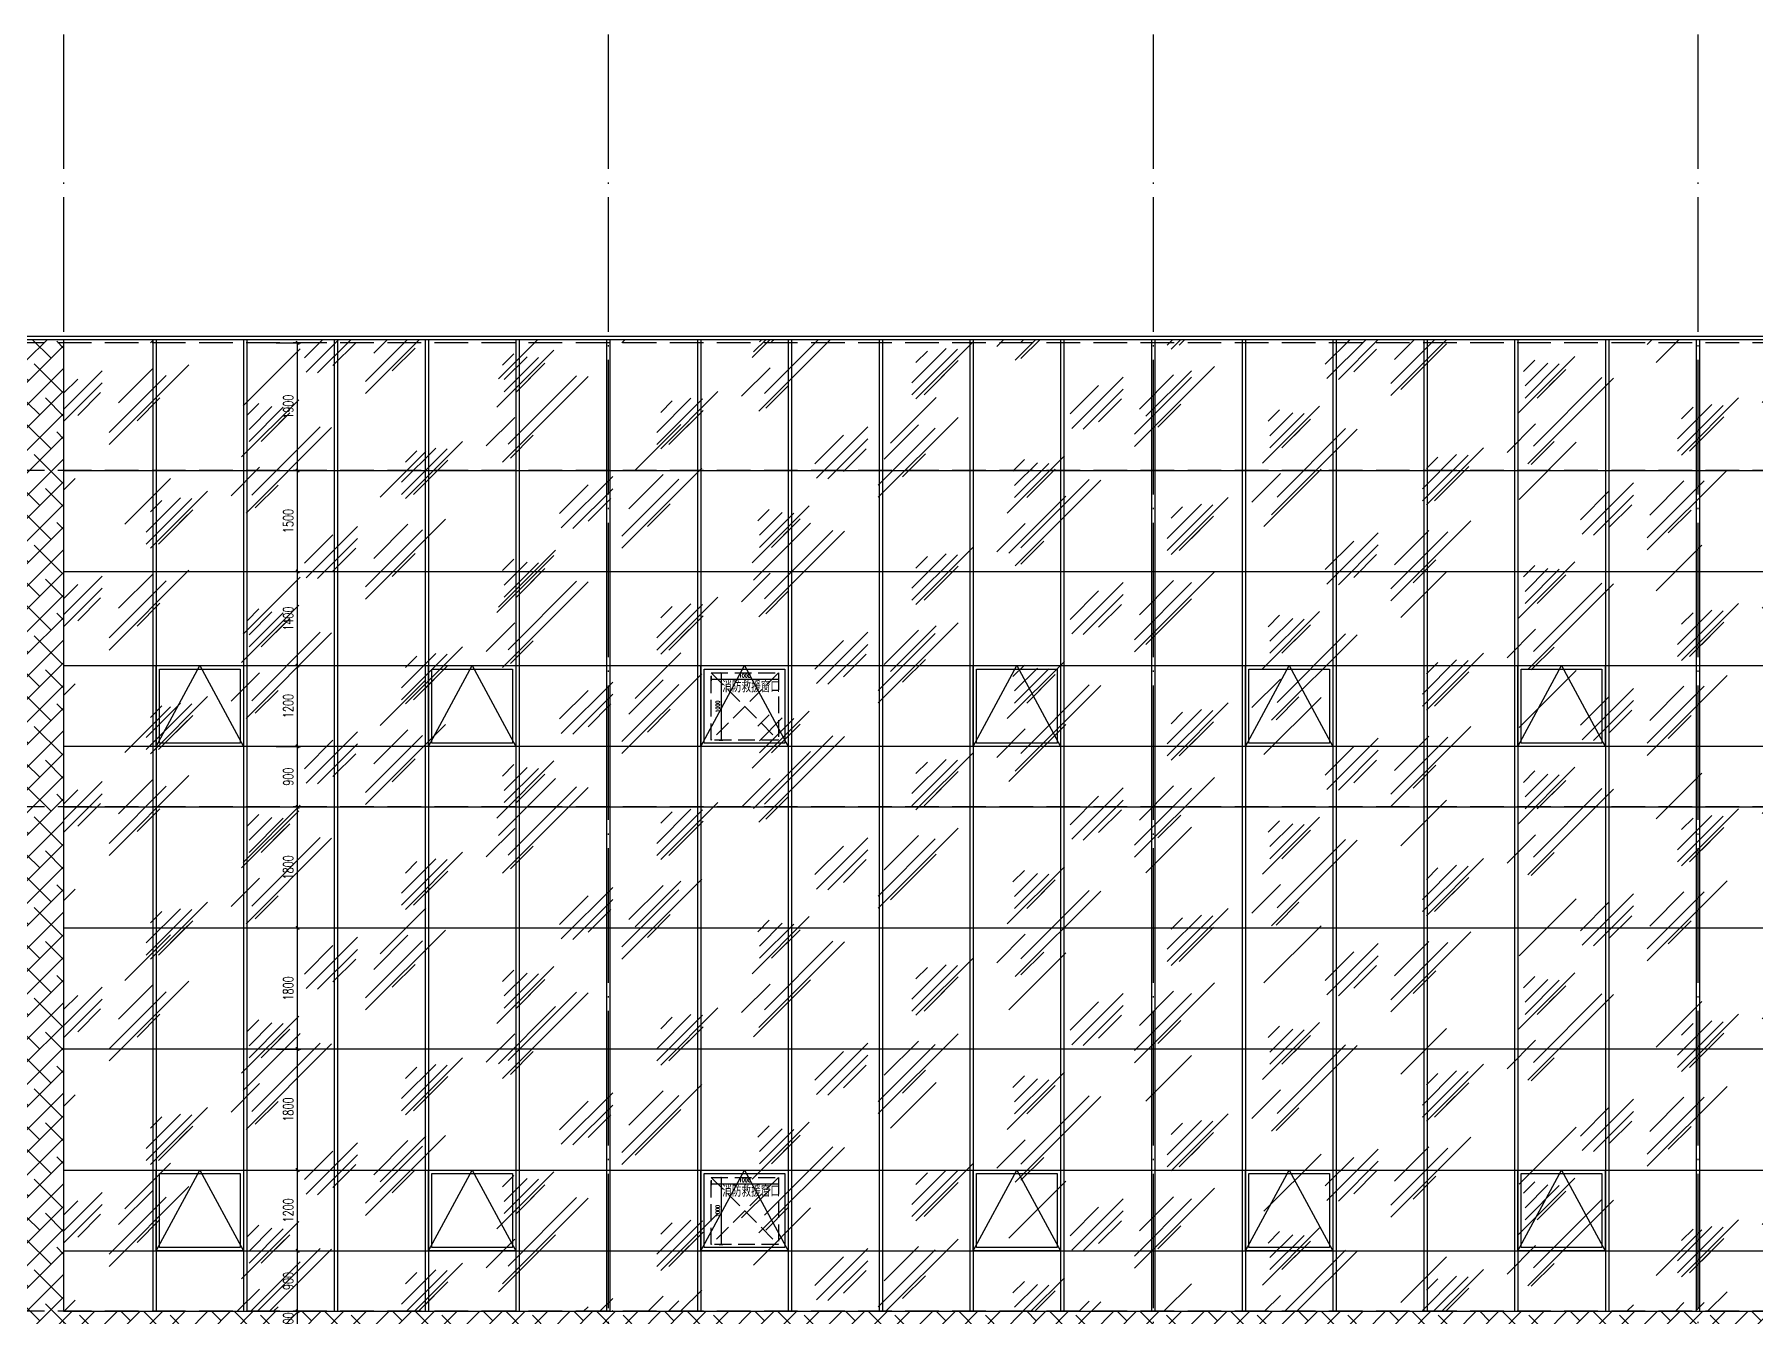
# Model space of a CAD drawing. Extents: x -4210259 to 293730, y -7499 to 868879.
# Drawn here: x -2084790 to -2059198, y 517159 to 536223 of the extents above; entities that cross this region are included whole.
import ezdxf

# ---------------------------------------------------------------- set-up
doc = ezdxf.new("R2010")
doc.units = 0
doc.header["$LTSCALE"] = 1000
doc.header["$MEASUREMENT"] = 0
for name, pattern in [('__DASH', [0.35, 0.25, -0.1]), ('DASH', [0.35, 0.25, -0.1]), ('DOTE', [2.42, 2, -0.2, 0.02, -0.2])]:
    doc.linetypes.add(name, pattern=pattern)
doc.layers.get('Defpoints').update_dxf_attribs({"color": 210})
for name, color, linetype in [('A-AXIS-DOTE', 14, 'DOTE'), ('A-AXIS-DP', 126, 'Continuous'), ('A-HATCH-2', 251, 'Continuous'), ('A-LIN-V', 9, 'Continuous'), ('A-SFCE', 30, 'Continuous'), ('A-WINDOW', 140, 'Continuous'), ('PUB_DIM', 3, 'Continuous'), ('建-文字', 7, 'Continuous')]:
    doc.layers.add(name, color=color, linetype=linetype)
doc.layers.add('A-WALL-HATCH', color=8, linetype='Continuous', lineweight=13)
doc.styles.add('_TCH_DIM_T3', font='SIMPLEX', dxfattribs={"width": 0.705882, "bigfont": 'GBCBIG'})
doc.styles.add('A-STANDARD', font='SIMPLEX', dxfattribs={"bigfont": 'GBCBIG'})
doc.dimstyles.new('_TCH_ARCH&&20', dxfattribs={"dimtxt": 59.5, "dimasz": 20, "dimexe": 20, "dimexo": 20, "dimgap": 25.25, "dimtad": 1, "dimdec": 0, "dimzin": 0, "dimdsep": 46, "dimtxsty": '_TCH_DIM_T3', "dimblk": 'ARCHTICK', "dimcen": 0.09, "dimclrt": 7, "dimazin": 2, "dimtfac": 1, "dimtdec": 0, "dimtix": 1, "dimtmove": 2, "dimatfit": 3, "dimfxl": 0, "dimtolj": 1, "dimtzin": 0, "dimarcsym": 0})
doc.dimstyles.new('_TCH_ARCH&&50', dxfattribs={"dimtxt": 148.75, "dimasz": 50, "dimexe": 50, "dimexo": 50, "dimgap": 63.125, "dimtad": 1, "dimdec": 0, "dimzin": 0, "dimdsep": 46, "dimtxsty": '_TCH_DIM_T3', "dimblk": 'ARCHTICK', "dimcen": 0.09, "dimclrt": 7, "dimazin": 2, "dimtfac": 1, "dimtdec": 0, "dimtix": 1, "dimtmove": 2, "dimatfit": 3, "dimfxl": 0, "dimtolj": 1, "dimtzin": 0, "dimarcsym": 0})
pattern_1 = [(45, (0, 0), (-168.379802, 168.379802), []), (135, (0, 0), (-505.139407, 168.379802), [595.3125, -357.1875])]

# ---------------------------------------------------------------- blocks, each defined once
blk = doc.blocks.new('34543')
at = {"layer": 'A-WINDOW'}
for p, q in [((-2029402, 531687), (-2029402, 517237)), ((-2029352, 531687), (-2029352, 517237))]:
    blk.add_line(p, q, dxfattribs=at)
blk = doc.blocks.new('w42343')
at = {"layer": 'A-WINDOW'}
blk.add_lwpolyline([(-2124382, 518137), (-2123732, 519337), (-2123082, 518137)], dxfattribs=at)
for points in [[(-2124382, 519337), (-2123082, 519337), (-2123082, 518137), (-2124382, 518137)], [(-2124332, 519287), (-2123132, 519287), (-2123132, 518187), (-2124332, 518187)]]:
    blk.add_lwpolyline(points, close=True, dxfattribs=at)
blk = doc.blocks.new('_ArchTick')
at = {"color": 0, "linetype": 'ByBlock', "const_width": 0.4}
blk.add_lwpolyline([(-0.5, -0.5), (0.5, 0.5)], dxfattribs=at)
blk = doc.blocks.new('*D1222')
at = {"layer": 'Defpoints', "color": 0}
for p in [(74222, -10680), (75222, -10680), (75222, -10754)]:
    blk.add_point(p, dxfattribs=at)
at = {"layer": 'PUB_DIM', "color": 0, "lineweight": -2}
for p, q in [((74222, -10700), (74222, -10774)), ((75222, -10700), (75222, -10774)), ((74222, -10754), (75222, -10754))]:
    blk.add_line(p, q, dxfattribs=at)
at = {"layer": 'PUB_DIM', "color": 0, "lineweight": -2, "xscale": 20, "yscale": 20, "zscale": 20, "rotation": 180}
blk.add_blockref('_ArchTick', (74222, -10754), dxfattribs=at)
at = {"layer": 'PUB_DIM', "color": 0, "lineweight": -2, "xscale": 20, "yscale": 20, "zscale": 20}
blk.add_blockref('_ArchTick', (75222, -10754), dxfattribs=at)
at = {"layer": 'PUB_DIM', "color": 7, "insert": (74722, -10699), "char_height": 59.5, "attachment_point": 5, "style": '_TCH_DIM_T3'}
blk.add_mtext('\\A1;1000', dxfattribs=at)
blk = doc.blocks.new('*D1223')
at = {"layer": 'Defpoints', "color": 0}
for p in [(74323, -10659), (74374, -10659), (74323, -11659)]:
    blk.add_point(p, dxfattribs=at)
at = {"layer": 'PUB_DIM', "color": 0, "lineweight": -2}
for p, q in [((74343, -10659), (74394, -10659)), ((74374, -11659), (74374, -10659)), ((74343, -11659), (74394, -11659))]:
    blk.add_line(p, q, dxfattribs=at)
at = {"layer": 'PUB_DIM', "color": 0, "lineweight": -2, "xscale": 20, "yscale": 20, "zscale": 20}
for p, rotation in [((74374, -10659), 90), ((74374, -11659), 270)]:
    blk.add_blockref('_ArchTick', p, dxfattribs=dict(at, rotation=rotation))
at = {"layer": 'PUB_DIM', "color": 7, "insert": (74319, -11159), "char_height": 59.5, "attachment_point": 5, "rotation": 90, "style": '_TCH_DIM_T3'}
blk.add_mtext('\\A1;1000', dxfattribs=at)
blk = doc.blocks.new('*D348')
at = {"layer": 'A-AXIS-DP', "color": 0, "lineweight": -2}
for p, q in [((-2081195, 517237), (-2080827, 517237)), ((-2080877, 517237), (-2080877, 517287)), ((-2080877, 516937), (-2080877, 517237)), ((-2081195, 516937), (-2080827, 516937)), ((-2080877, 516937), (-2080877, 516887))]:
    blk.add_line(p, q, dxfattribs=at)
at = {"layer": 'Defpoints', "color": 0}
for p in [(-2081245, 517237), (-2080877, 517237), (-2081245, 516937)]:
    blk.add_point(p, dxfattribs=at)
at = {"layer": 'A-AXIS-DP', "color": 0, "lineweight": -2, "xscale": 50, "yscale": 50, "zscale": 50}
for p, rotation in [((-2080877, 517237), 270), ((-2080877, 516937), 90)]:
    blk.add_blockref('_ArchTick', p, dxfattribs=dict(at, rotation=rotation))
at = {"layer": 'A-AXIS-DP', "color": 7, "insert": (-2081015, 517087), "char_height": 148.8, "attachment_point": 5, "rotation": 90, "style": '_TCH_DIM_T3'}
blk.add_mtext('\\A1;300', dxfattribs=at)
blk = doc.blocks.new('*D349')
at = {"layer": 'A-AXIS-DP', "color": 0, "lineweight": -2}
for p, q in [((-2081195, 518137), (-2080827, 518137)), ((-2080877, 517237), (-2080877, 518137)), ((-2081195, 517237), (-2080827, 517237))]:
    blk.add_line(p, q, dxfattribs=at)
at = {"layer": 'Defpoints', "color": 0}
for p in [(-2081245, 518137), (-2080877, 518137), (-2081245, 517237)]:
    blk.add_point(p, dxfattribs=at)
at = {"layer": 'A-AXIS-DP', "color": 0, "lineweight": -2, "xscale": 50, "yscale": 50, "zscale": 50}
for p, rotation in [((-2080877, 518137), 90), ((-2080877, 517237), 270)]:
    blk.add_blockref('_ArchTick', p, dxfattribs=dict(at, rotation=rotation))
at = {"layer": 'A-AXIS-DP', "color": 7, "insert": (-2081015, 517687), "char_height": 148.8, "attachment_point": 5, "rotation": 90, "style": '_TCH_DIM_T3'}
blk.add_mtext('\\A1;900', dxfattribs=at)
blk = doc.blocks.new('*D350')
at = {"layer": 'A-AXIS-DP', "color": 0, "lineweight": -2}
for p, q in [((-2081195, 519337), (-2080827, 519337)), ((-2080877, 518137), (-2080877, 519337)), ((-2081195, 518137), (-2080827, 518137))]:
    blk.add_line(p, q, dxfattribs=at)
at = {"layer": 'Defpoints', "color": 0}
for p in [(-2081245, 519337), (-2080877, 519337), (-2081245, 518137)]:
    blk.add_point(p, dxfattribs=at)
at = {"layer": 'A-AXIS-DP', "color": 0, "lineweight": -2, "xscale": 50, "yscale": 50, "zscale": 50}
for p, rotation in [((-2080877, 519337), 90), ((-2080877, 518137), 270)]:
    blk.add_blockref('_ArchTick', p, dxfattribs=dict(at, rotation=rotation))
at = {"layer": 'A-AXIS-DP', "color": 7, "insert": (-2081015, 518737), "char_height": 148.8, "attachment_point": 5, "rotation": 90, "style": '_TCH_DIM_T3'}
blk.add_mtext('\\A1;1200', dxfattribs=at)
blk = doc.blocks.new('*D351')
at = {"layer": 'A-AXIS-DP', "color": 0, "lineweight": -2}
for p, q in [((-2081195, 521137), (-2080827, 521137)), ((-2080877, 519337), (-2080877, 521137)), ((-2081195, 519337), (-2080827, 519337))]:
    blk.add_line(p, q, dxfattribs=at)
at = {"layer": 'Defpoints', "color": 0}
for p in [(-2081245, 521137), (-2080877, 521137), (-2081245, 519337)]:
    blk.add_point(p, dxfattribs=at)
at = {"layer": 'A-AXIS-DP', "color": 0, "lineweight": -2, "xscale": 50, "yscale": 50, "zscale": 50}
for p, rotation in [((-2080877, 521137), 90), ((-2080877, 519337), 270)]:
    blk.add_blockref('_ArchTick', p, dxfattribs=dict(at, rotation=rotation))
at = {"layer": 'A-AXIS-DP', "color": 7, "insert": (-2081015, 520237), "char_height": 148.8, "attachment_point": 5, "rotation": 90, "style": '_TCH_DIM_T3'}
blk.add_mtext('\\A1;1800', dxfattribs=at)
blk = doc.blocks.new('*D352')
at = {"layer": 'A-AXIS-DP', "color": 0, "lineweight": -2}
for p, q in [((-2081195, 522937), (-2080827, 522937)), ((-2080877, 521137), (-2080877, 522937)), ((-2081195, 521137), (-2080827, 521137))]:
    blk.add_line(p, q, dxfattribs=at)
at = {"layer": 'Defpoints', "color": 0}
for p in [(-2081245, 522937), (-2080877, 522937), (-2081245, 521137)]:
    blk.add_point(p, dxfattribs=at)
at = {"layer": 'A-AXIS-DP', "color": 0, "lineweight": -2, "xscale": 50, "yscale": 50, "zscale": 50}
for p, rotation in [((-2080877, 522937), 90), ((-2080877, 521137), 270)]:
    blk.add_blockref('_ArchTick', p, dxfattribs=dict(at, rotation=rotation))
at = {"layer": 'A-AXIS-DP', "color": 7, "insert": (-2081015, 522037), "char_height": 148.8, "attachment_point": 5, "rotation": 90, "style": '_TCH_DIM_T3'}
blk.add_mtext('\\A1;1800', dxfattribs=at)
blk = doc.blocks.new('*D353')
at = {"layer": 'A-AXIS-DP', "color": 0, "lineweight": -2}
for p, q in [((-2081195, 524737), (-2080827, 524737)), ((-2080877, 522937), (-2080877, 524737)), ((-2081195, 522937), (-2080827, 522937))]:
    blk.add_line(p, q, dxfattribs=at)
at = {"layer": 'Defpoints', "color": 0}
for p in [(-2081245, 524737), (-2080877, 524737), (-2081245, 522937)]:
    blk.add_point(p, dxfattribs=at)
at = {"layer": 'A-AXIS-DP', "color": 0, "lineweight": -2, "xscale": 50, "yscale": 50, "zscale": 50}
for p, rotation in [((-2080877, 524737), 90), ((-2080877, 522937), 270)]:
    blk.add_blockref('_ArchTick', p, dxfattribs=dict(at, rotation=rotation))
at = {"layer": 'A-AXIS-DP', "color": 7, "insert": (-2081015, 523837), "char_height": 148.8, "attachment_point": 5, "rotation": 90, "style": '_TCH_DIM_T3'}
blk.add_mtext('\\A1;1800', dxfattribs=at)
blk = doc.blocks.new('*D354')
at = {"layer": 'A-AXIS-DP', "color": 0, "lineweight": -2}
for p, q in [((-2081195, 525637), (-2080827, 525637)), ((-2080877, 524737), (-2080877, 525637)), ((-2081195, 524737), (-2080827, 524737))]:
    blk.add_line(p, q, dxfattribs=at)
at = {"layer": 'Defpoints', "color": 0}
for p in [(-2081245, 525637), (-2080877, 525637), (-2081245, 524737)]:
    blk.add_point(p, dxfattribs=at)
at = {"layer": 'A-AXIS-DP', "color": 0, "lineweight": -2, "xscale": 50, "yscale": 50, "zscale": 50}
for p, rotation in [((-2080877, 525637), 90), ((-2080877, 524737), 270)]:
    blk.add_blockref('_ArchTick', p, dxfattribs=dict(at, rotation=rotation))
at = {"layer": 'A-AXIS-DP', "color": 7, "insert": (-2081015, 525187), "char_height": 148.8, "attachment_point": 5, "rotation": 90, "style": '_TCH_DIM_T3'}
blk.add_mtext('\\A1;900', dxfattribs=at)
blk = doc.blocks.new('*D355')
at = {"layer": 'A-AXIS-DP', "color": 0, "lineweight": -2}
for p, q in [((-2081195, 526837), (-2080827, 526837)), ((-2080877, 525637), (-2080877, 526837)), ((-2081195, 525637), (-2080827, 525637))]:
    blk.add_line(p, q, dxfattribs=at)
at = {"layer": 'Defpoints', "color": 0}
for p in [(-2081245, 526837), (-2080877, 526837), (-2081245, 525637)]:
    blk.add_point(p, dxfattribs=at)
at = {"layer": 'A-AXIS-DP', "color": 0, "lineweight": -2, "xscale": 50, "yscale": 50, "zscale": 50}
for p, rotation in [((-2080877, 526837), 90), ((-2080877, 525637), 270)]:
    blk.add_blockref('_ArchTick', p, dxfattribs=dict(at, rotation=rotation))
at = {"layer": 'A-AXIS-DP', "color": 7, "insert": (-2081015, 526237), "char_height": 148.8, "attachment_point": 5, "rotation": 90, "style": '_TCH_DIM_T3'}
blk.add_mtext('\\A1;1200', dxfattribs=at)
blk = doc.blocks.new('*D356')
at = {"layer": 'A-AXIS-DP', "color": 0, "lineweight": -2}
for p, q in [((-2081195, 528237), (-2080827, 528237)), ((-2080877, 526837), (-2080877, 528237)), ((-2081195, 526837), (-2080827, 526837))]:
    blk.add_line(p, q, dxfattribs=at)
at = {"layer": 'Defpoints', "color": 0}
for p in [(-2081245, 528237), (-2080877, 528237), (-2081245, 526837)]:
    blk.add_point(p, dxfattribs=at)
at = {"layer": 'A-AXIS-DP', "color": 0, "lineweight": -2, "xscale": 50, "yscale": 50, "zscale": 50}
for p, rotation in [((-2080877, 528237), 90), ((-2080877, 526837), 270)]:
    blk.add_blockref('_ArchTick', p, dxfattribs=dict(at, rotation=rotation))
at = {"layer": 'A-AXIS-DP', "color": 7, "insert": (-2081015, 527537), "char_height": 148.8, "attachment_point": 5, "rotation": 90, "style": '_TCH_DIM_T3'}
blk.add_mtext('\\A1;1400', dxfattribs=at)
blk = doc.blocks.new('*D357')
at = {"layer": 'A-AXIS-DP', "color": 0, "lineweight": -2}
for p, q in [((-2081195, 529737), (-2080827, 529737)), ((-2080877, 528237), (-2080877, 529737)), ((-2081195, 528237), (-2080827, 528237))]:
    blk.add_line(p, q, dxfattribs=at)
at = {"layer": 'Defpoints', "color": 0}
for p in [(-2081245, 529737), (-2080877, 529737), (-2081245, 528237)]:
    blk.add_point(p, dxfattribs=at)
at = {"layer": 'A-AXIS-DP', "color": 0, "lineweight": -2, "xscale": 50, "yscale": 50, "zscale": 50}
for p, rotation in [((-2080877, 529737), 90), ((-2080877, 528237), 270)]:
    blk.add_blockref('_ArchTick', p, dxfattribs=dict(at, rotation=rotation))
at = {"layer": 'A-AXIS-DP', "color": 7, "insert": (-2081015, 528987), "char_height": 148.8, "attachment_point": 5, "rotation": 90, "style": '_TCH_DIM_T3'}
blk.add_mtext('\\A1;1500', dxfattribs=at)
blk = doc.blocks.new('*D358')
at = {"layer": 'A-AXIS-DP', "color": 0, "lineweight": -2}
for p, q in [((-2081195, 531637), (-2080827, 531637)), ((-2080877, 529737), (-2080877, 531637)), ((-2081195, 529737), (-2080827, 529737))]:
    blk.add_line(p, q, dxfattribs=at)
at = {"layer": 'Defpoints', "color": 0}
for p in [(-2081245, 531637), (-2080877, 531637), (-2081245, 529737)]:
    blk.add_point(p, dxfattribs=at)
at = {"layer": 'A-AXIS-DP', "color": 0, "lineweight": -2, "xscale": 50, "yscale": 50, "zscale": 50}
for p, rotation in [((-2080877, 531637), 90), ((-2080877, 529737), 270)]:
    blk.add_blockref('_ArchTick', p, dxfattribs=dict(at, rotation=rotation))
at = {"layer": 'A-AXIS-DP', "color": 7, "insert": (-2081015, 530687), "char_height": 148.8, "attachment_point": 5, "rotation": 90, "style": '_TCH_DIM_T3'}
blk.add_mtext('\\A1;1900', dxfattribs=at)
blk = doc.blocks.new('紧急救援窗口')
at = {"layer": 'A-LIN-V', "color": 1, "linetype": 'DASH'}
blk.add_lwpolyline([(74221.8, -10659.1), (75221.8, -10659.1), (75221.8, -11659.1), (74221.8, -11659.1)], close=True, dxfattribs=at)
for points in [[(74221.8, -10659.1), (75221.8, -11659.1)], [(75221.8, -10659.1), (74221.8, -11659.1)]]:
    blk.add_lwpolyline(points, dxfattribs=at)
at = {"layer": '建-文字', "style": 'A-STANDARD'}
blk.add_text('消防救援窗口', height=168.79, dxfattribs=at).set_placement((74385.5, -10947.8))
at = {"layer": 'PUB_DIM'}
for p1, p2, distance, picture, middle in [((74221.8, -10680.5), (75221.8, -10680.5), -73.3, '*D1222', (74721.8, -10698.8)), ((74323, -11659.1), (74323, -10659.1), -51.4, '*D1223', (74319.4, -11159.1))]:
    dim = blk.add_aligned_dim(p1=p1, p2=p2, distance=distance, dimstyle='_TCH_ARCH&&20', dxfattribs=at)
    dim.commit()
    dim.dimension.update_dxf_attribs({"geometry": picture, "text_midpoint": middle})

msp = doc.modelspace()

# ---------------------------------------------------------------- hatches: boundary and pattern name
at = {"layer": 'A-HATCH-2'}
h = msp.add_hatch(dxfattribs=at)
h.set_pattern_fill('ANSI38', color=256, scale=150)
h.set_pattern_definition(pattern_1)
h.paths.add_polyline_path([(-2084906.9, 531687.5), (-2084356.9, 531687.5), (-2084356.9, 516937.5), (-2084906.9, 516937.5)])
h = msp.add_hatch(dxfattribs=at)
h.set_pattern_fill('ANSI38', color=256, scale=150)
h.set_pattern_definition(pattern_1)
h.paths.add_polyline_path([(-2049256.9, 531687.5), (-2049006.9, 531687.5), (-2049006.9, 516937.5), (-2084356.9, 516937.5), (-2084356.9, 517237.5), (-2049256.9, 517237.5)])
at = {"layer": 'A-WALL-HATCH'}
h = msp.add_hatch(dxfattribs=at)
h.set_pattern_fill('玻璃2', color=256, scale=200)
h.set_pattern_definition([(45, (240, 120), (0, 3054.7013), [1200, -720, 1200, -720, 480, -1046.5631]), (45, (180, 180), (0, 3054.7013), [960, -1200, 720, -720, 840, -926.5631]), (45, (180, 360), (0, 3054.7013), [720, -1440, 480, -720, 1080, -926.5631]), (45, (360, 180), (0, 3054.7013), [720, -1440, 600, -2606.563]), (45, (540, 360), (0, 3054.7013), [360, -1800, 240, -2966.563]), (45, (240, 660), (0, 3054.7013), [240, -1800, 240, -960, 600, -1526.5631]), (45, (1320, 480), (0, 3054.7013), [1200, -1800, 1440, -950.5631]), (45, (1320, 300), (0, 3054.7013), [1680, -1200, 1800, -710.5631]), (45, (1620, 540), (0, -3394.1125), [1200, -1680, 960, -1526.563]), (45, (1440, 900), (0, 3054.7013), [600, -2400, 720, -1646.5631]), (45, (1800, 720), (0, 3054.7013), [480, -2400, 480, -2006.563])])
h.paths.add_polyline_path([(-2084356.9, 517237.5), (-2049280.8, 517237.5), (-2049280.8, 531687.5), (-2084356.9, 531687.5)])

# ---------------------------------------------------------------- linework, layer by layer
at = {"layer": 'A-AXIS-DOTE'}
for p, q in [((-2084356.9, 536222.8), (-2084356.9, 511887.5)), ((-2084356.9, 536222.8), (-2084356.9, 511887.5)), ((-2076256.9, 536222.8), (-2076256.9, 511887.5)), ((-2068156.9, 536222.8), (-2068156.9, 511887.5)), ((-2060056.9, 536222.8), (-2060056.9, 511887.5))]:
    msp.add_line(p, q, dxfattribs=at)
at = {"layer": 'A-AXIS-DOTE', "linetype": '__DASH', "ltscale": 2}
for p, q in [((-2028641.9, 531637.5), (-2131130, 531637.5)), ((-2028641.9, 529737.5), (-2131130, 529737.5)), ((-2028641.9, 524737.5), (-2131130, 524737.5)), ((-2028641.9, 517237.5), (-2131130, 517237.5))]:
    msp.add_line(p, q, dxfattribs=at)
at = {"layer": 'A-HATCH-2'}
for p, q in [((-2084356.9, 529737.5), (-2049256.9, 529737.5)), ((-2084356.9, 528237.5), (-2049256.9, 528237.5)), ((-2084356.9, 526837.5), (-2049256.9, 526837.5)), ((-2084356.9, 525637.5), (-2049256.9, 525637.5)), ((-2084356.9, 524737.5), (-2049256.9, 524737.5)), ((-2084356.9, 522937.5), (-2049256.9, 522937.5)), ((-2084356.9, 521137.5), (-2049256.9, 521137.5)), ((-2084356.9, 519337.5), (-2049256.9, 519337.5)), ((-2084356.9, 518137.5), (-2049256.9, 518137.5)), ((-2084356.9, 517237.5), (-2049280.8, 517237.5))]:
    msp.add_line(p, q, dxfattribs=at)
at = {"layer": 'A-LIN-V'}
for p, q in [((-2126456.9, 531737.5), (-2035056.9, 531737.5)), ((-2126456.9, 531687.5), (-2035056.9, 531687.5)), ((-2084356.9, 531687.5), (-2084356.9, 517237.5)), ((-2084356.9, 517237.5), (-2049256.9, 517237.5))]:
    msp.add_line(p, q, dxfattribs=at)

# ---------------------------------------------------------------- block references
at = {"layer": 'A-LIN-V', "xscale": -1}
for p in [(-4112383.9, 0), (-4111033.9, 0), (-4109683.9, 0), (-4108333.9, 0), (-4106983.9, 0), (-4105633.9, 0), (-4104283.9, 0), (-4102933.9, 0), (-4101583.9, 0), (-4100233.9, 0), (-4098883.9, 0), (-4097533.9, 0), (-4096183.9, 0), (-4094833.9, 0), (-4093483.9, 0), (-4092133.9, 0), (-4090783.9, 0), (-4089433.9, 0)]:
    msp.add_blockref('34543', p, dxfattribs=at)
at = {"layer": 'A-SFCE'}
for p in [(-2148949.5, 537387.8), (-2148949.5, 529887.8)]:
    msp.add_blockref('紧急救援窗口', p, dxfattribs=at)
at = {"layer": 'A-WALL-HATCH'}
for p in [(41400, 7500), (45450, 7500), (49500, 7500), (53550, 7500), (57600, 7500), (61650, 7500), (41400, 0), (45450, 0), (49500, 0), (53550, 0), (57600, 0), (61650, 0)]:
    msp.add_blockref('w42343', p, dxfattribs=at)

# ---------------------------------------------------------------- dimensions: what is measured, and where the dimension line sits
at = {"layer": 'A-AXIS-DP'}
for p1, p2, picture, middle in [((-2081245, 529737.5), (-2081245, 531637.5), '*D358', (-2081014.5, 530687.5)), ((-2081245, 528237.5), (-2081245, 529737.5), '*D357', (-2081014.5, 528987.5)), ((-2081245, 526837.5), (-2081245, 528237.5), '*D356', (-2081014.5, 527537.5)), ((-2081245, 525637.5), (-2081245, 526837.5), '*D355', (-2081014.5, 526237.5)), ((-2081245, 524737.5), (-2081245, 525637.5), '*D354', (-2081014.5, 525187.5)), ((-2081245, 522937.5), (-2081245, 524737.5), '*D353', (-2081014.5, 523837.5)), ((-2081245, 521137.5), (-2081245, 522937.5), '*D352', (-2081014.5, 522037.5)), ((-2081245, 519337.5), (-2081245, 521137.5), '*D351', (-2081014.5, 520237.5)), ((-2081245, 518137.5), (-2081245, 519337.5), '*D350', (-2081014.5, 518737.5)), ((-2081245, 517237.5), (-2081245, 518137.5), '*D349', (-2081014.5, 517687.5)), ((-2081245, 516937.5), (-2081245, 517237.5), '*D348', (-2081014.5, 517087.5))]:
    dim = msp.add_aligned_dim(p1=p1, p2=p2, distance=-368, dimstyle='_TCH_ARCH&&50', dxfattribs=at)
    dim.commit()
    dim.dimension.update_dxf_attribs({"geometry": picture, "text_midpoint": middle})

doc.saveas('drawing.dxf')
